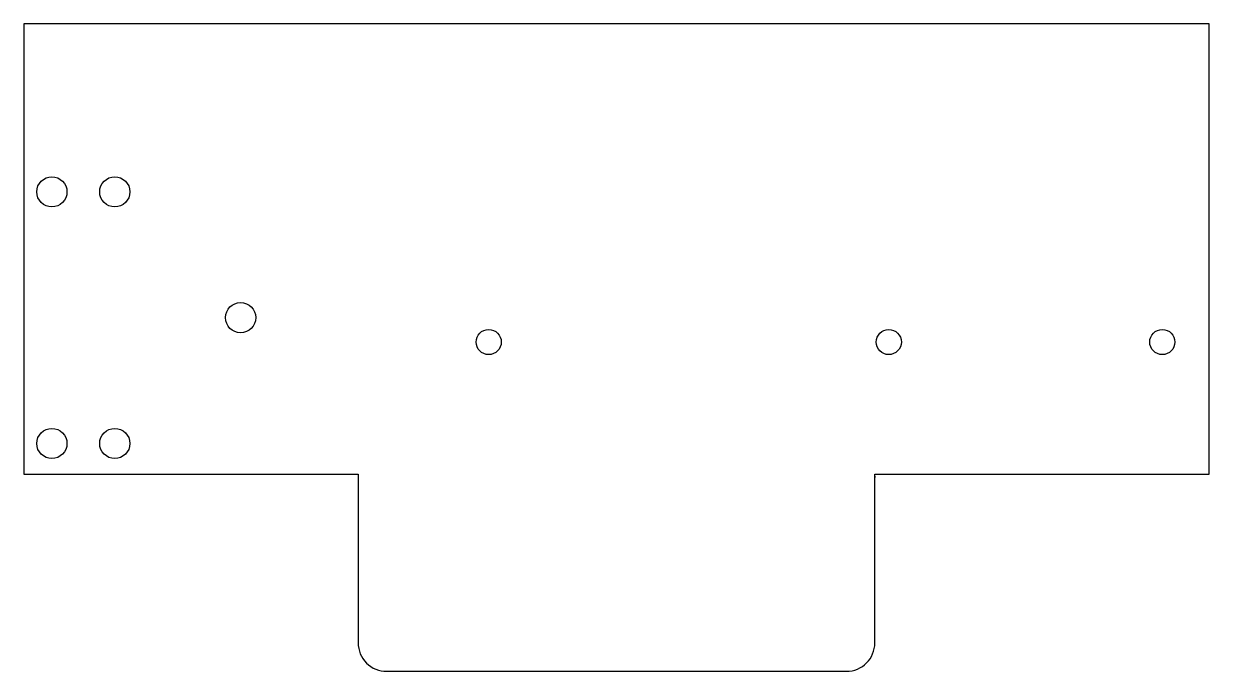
# Model space of a CAD drawing. Extents: x 2.1 to 49.2, y -0.1 to 25.7.
import ezdxf

# ---------------------------------------------------------------- set-up
doc = ezdxf.new("R2010")
doc.units = 0
doc.layers.add('20', color=30, linetype='CONTINUOUS')

msp = doc.modelspace()

# ---------------------------------------------------------------- linework, layer by layer
at = {"layer": '20'}
for p, q in [((49.2125, 25.654), (2.0955, 25.654)), ((2.0955, 25.654), (2.0955, 7.747)), ((49.2125, 7.747), (49.2125, 25.654)), ((2.0955, 7.747), (15.3924, 7.747)), ((15.3924, 7.747), (15.3924, 1.159)), ((35.938, 7.62), (35.9156, 7.747)), ((35.9156, 1.159), (35.9156, 7.747)), ((35.9156, 7.747), (49.2125, 7.747)), ((16.4084, -0.0856), (34.8996, -0.0856))]:
    msp.add_line(p, q, dxfattribs=at)
for centre, radius in [((3.215, 18.97), 0.6), ((5.715, 18.97), 0.6), ((10.715, 13.97), 0.6), ((20.574, 13), 0.5), ((36.4744, 13), 0.5), ((47.3456, 13), 0.5), ((3.215, 8.97), 0.6), ((5.715, 8.97), 0.6)]:
    msp.add_circle(centre, radius, dxfattribs=at)
for centre, start, end in [((16.5227, 1.0447), 174.2257, 264.2257), ((34.7853, 1.0447), 275.7743, 5.7743)]:
    msp.add_arc(centre, 1.1361, start, end, dxfattribs=at)

doc.saveas('drawing.dxf')
